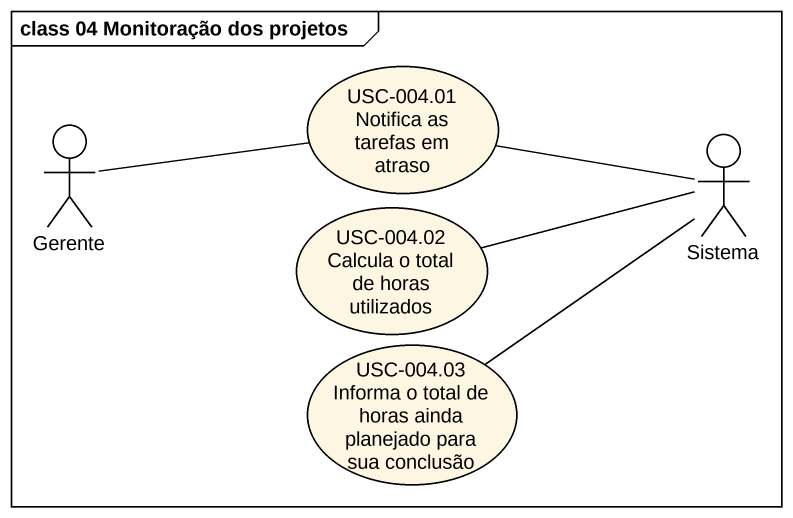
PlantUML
@startuml
mainframe class 04 Monitoração dos projetos
actor Gerente
usecase "USC-004.01 Notifica as tarefas em atraso" as USC_004_01_Notifica_as
actor Sistema
usecase "USC-004.02 Calcula o total de horas utilizados" as USC_004_02_Calcula_o_total
usecase "USC-004.03 Informa o total de horas ainda planejado para sua conclusão" as USC_004_03_Informa_o_total
Gerente -right- USC_004_01_Notifica_as
USC_004_01_Notifica_as -right- Sistema
Sistema -left- USC_004_02_Calcula_o_total
USC_004_03_Informa_o_total -up- Sistema
@enduml
